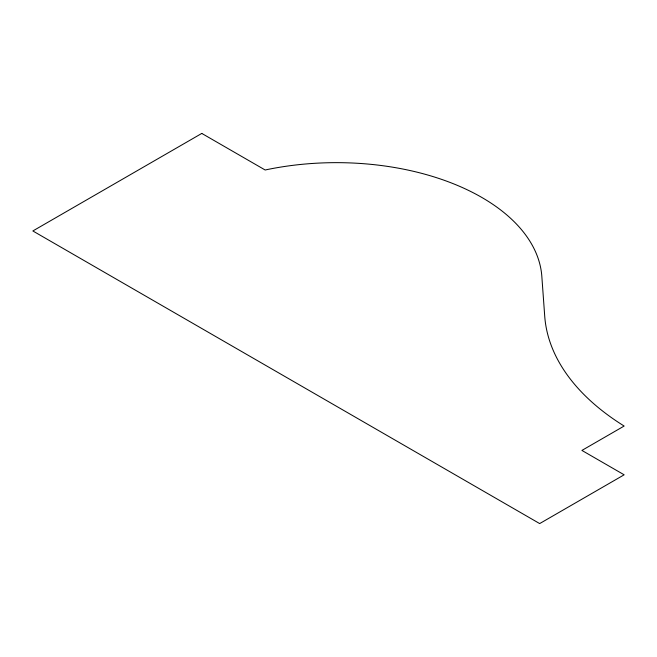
<?xml version="1.0" encoding="UTF-8"?>
<svg xmlns="http://www.w3.org/2000/svg" width="657" height="657" viewBox="0 0 657 657"><rect width="100%" height="100%" fill="white"/><g stroke="black" fill="none" stroke-linecap="round" stroke-linejoin="round"><path stroke-width="0.99" d="M201.789 133.42L32.85 230.96L539.676 523.58L624.15 474.806L581.913 450.423L624.15 426.04A297.793 171.929 0 0 1 544.719 316.165L541.836 276.416A205.649 118.728 0 0 0 265.149 169.999L201.789 133.42"/></g></svg>
